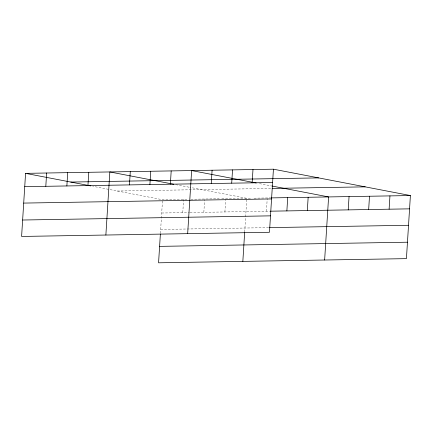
<?xml version="1.0" encoding="UTF-8"?>
<svg xmlns="http://www.w3.org/2000/svg" width="432" height="432" viewBox="0 0 432 432"><rect width="100%" height="100%" fill="white"/><g stroke="black" fill="none" stroke-linecap="round" stroke-linejoin="round"><path stroke-width="0.32" stroke-dasharray="2.16 1.62" d="M160.423 233.35L161.33 218.932M161.368 218.273L162.497 200.383M182.768 212.663L183.605 199.363M203.839 212.306L204.633 199.676M224.905 211.955L225.698 199.319M244.696 231.935L246.812 198.304L189.967 187.364M266.42 211.253L267.219 198.623M117.337 191.02L271.534 188.428M186.899 199.309L162.535 199.719L92.761 186.289M190.847 199.244L219.159 198.769M221.789 198.72L251.429 198.223M254.065 198.18L270.556 197.905M161.698 213.014L189.351 212.549M190.01 212.539L269.719 211.199M160.666 229.446L268.688 227.632M259.475 183.627L271.118 185.863M175.738 184.626L189.324 187.24"/><path stroke-width="0.65" d="M25.569 173.362L21.6 236.45L269.465 232.281L273.434 169.198L25.569 173.362L90.817 185.917M45.803 186.305L46.64 173.011M66.868 185.954L67.705 172.654M87.939 185.598L88.776 172.298M105.872 235.03L109.841 171.947L173.799 184.253M129.454 184.901L130.291 171.601M149.904 184.556L150.741 171.261M160.38 234.004L158.566 262.802L406.431 258.638L410.4 195.55L273.434 169.198M170.354 184.21L171.191 170.915M187.666 233.658L191.635 170.57L256.241 183.001M211.248 183.524L212.085 170.23M231.698 183.179L232.535 169.884M242.843 261.387L244.652 232.589M252.148 182.839L252.985 169.538M286.87 210.913L287.707 197.613M307.319 210.568L308.156 197.273M324.637 260.01L328.606 196.927L271.766 185.987M348.219 209.882L349.056 196.582M368.663 209.536L369.5 196.241M389.113 209.191L389.95 195.896M70.767 182.061L318.632 177.892M24.732 186.662L272.597 182.493M272.192 188.417L365.202 186.856M271.215 197.894L410.4 195.55M23.701 203.089L271.561 198.925M270.378 211.189L409.563 208.85M22.631 220.018L270.497 215.849M269.347 227.621L408.532 225.277M159.602 246.375L407.462 242.206"/></g></svg>
